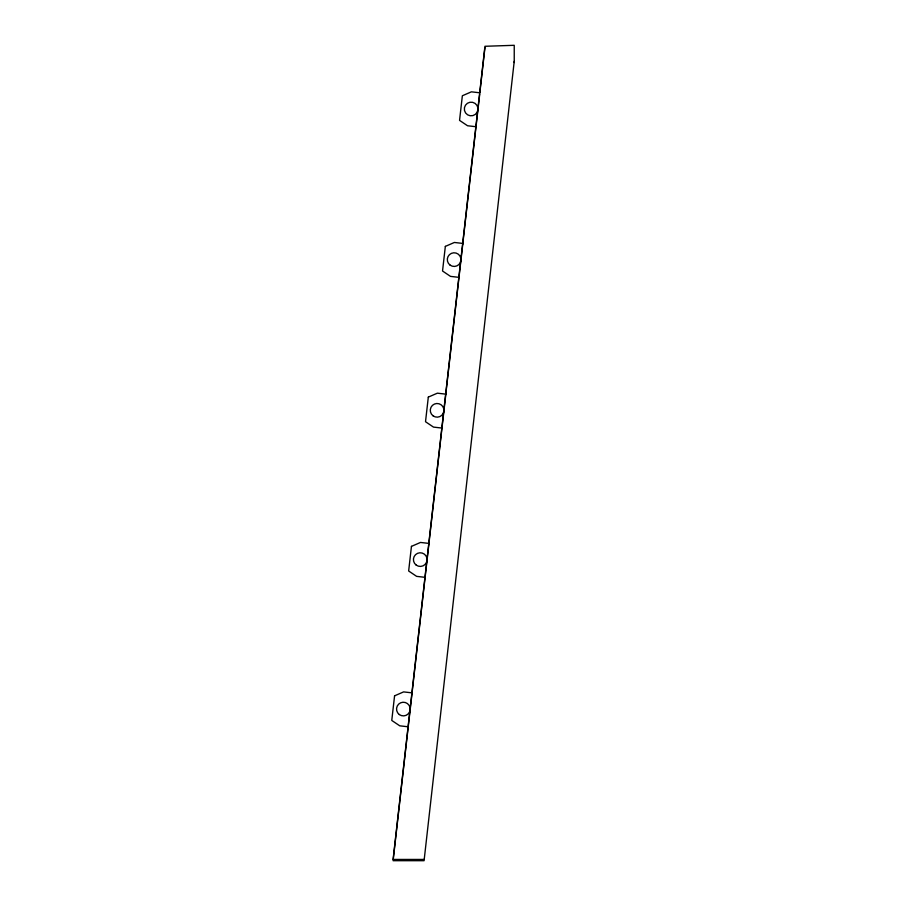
<?xml version="1.0" encoding="UTF-8"?>
<svg xmlns="http://www.w3.org/2000/svg" width="906" height="906" viewBox="0 0 906 906"><rect width="100%" height="100%" fill="white"/><g stroke="black" fill="none" stroke-linecap="round" stroke-linejoin="round"><path stroke-width="1.36" d="M408.164 727.28L393.102 860.7L424.076 860.7L514.234 61.291M411.981 693.577L425.14 577.009M428.798 544.71L442.117 426.737M445.763 394.438L458.934 277.87M462.74 244.156L476.069 126.194M479.874 92.48L484.948 47.542M479.716 94.156L476.012 126.727L467.53 125.753L459.546 120.373L462.354 95.764L471.392 91.834L479.874 92.797M424.076 859.443L393.102 859.443L484.948 46.285L514.234 45.3L514.234 62.537M477.938 109.762A6.829 6.829 0 0 1 467.587 114.813A6.829 6.829 0 0 1 467.383 103.295A6.829 6.829 0 0 1 477.915 107.973M445.344 246.398L442.536 271.007L450.509 276.387L458.991 277.349L462.853 243.431L454.382 242.468L445.344 246.398M411.449 546.375L408.651 570.984L416.624 576.363L425.107 577.337L428.968 543.407L420.497 542.445L411.449 546.375M428.312 397.111L425.514 421.72L433.487 427.1L441.969 428.062L445.831 394.144L437.349 393.181L428.312 397.111M394.574 695.831L391.766 720.44L399.75 725.819L408.221 726.793L412.094 692.863L403.612 691.901L394.574 695.831M450.078 265.107A6.829 6.829 0 0 0 460.928 260.396A6.829 6.829 0 0 0 451.415 253.352A6.829 6.829 0 0 0 450.078 265.107M433.057 415.82A6.829 6.829 0 0 0 443.906 411.109A6.829 6.829 0 0 0 434.393 404.065A6.829 6.829 0 0 0 433.057 415.82M416.194 565.095A6.829 6.829 0 0 0 427.043 560.372A6.829 6.829 0 0 0 417.53 553.34A6.829 6.829 0 0 0 416.194 565.095M399.308 714.551A6.829 6.829 0 0 0 410.158 709.828A6.829 6.829 0 0 0 400.656 702.796A6.829 6.829 0 0 0 399.308 714.551"/></g></svg>
